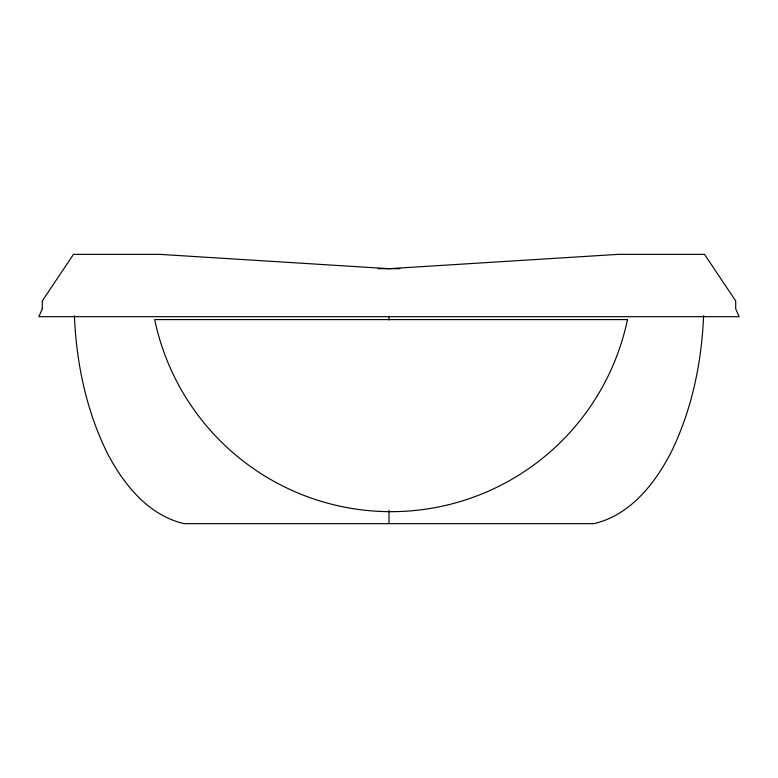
<?xml version="1.0" encoding="UTF-8"?>
<svg xmlns="http://www.w3.org/2000/svg" width="778" height="778" viewBox="0 0 778 778"><rect width="100%" height="100%" fill="white"/><g stroke="black" fill="none" stroke-linecap="round" stroke-linejoin="round"><path stroke-width="1.17" d="M703.594 315.732C701.649 362.83 691.817 410.084 670.976 452.572C654.716 483.965 629.966 515.279 593.867 523.652L184.133 523.652C148.034 515.279 123.284 483.965 107.024 452.572C86.183 410.084 76.351 362.83 74.406 315.732M378.089 268.682L399.911 268.682M389 316.364L389 320.001M389 510.319L389 523.652M42.294 308.788L38.9 316.675L739.1 316.675L735.706 308.788L735.706 300.911L704.498 254.348L618.452 254.348L389 268.682L159.548 254.348L73.502 254.348L42.294 300.911L42.294 308.788M627.467 319.583L154.686 319.583A241.501 241.501 0 0 0 627.467 319.583"/></g></svg>
